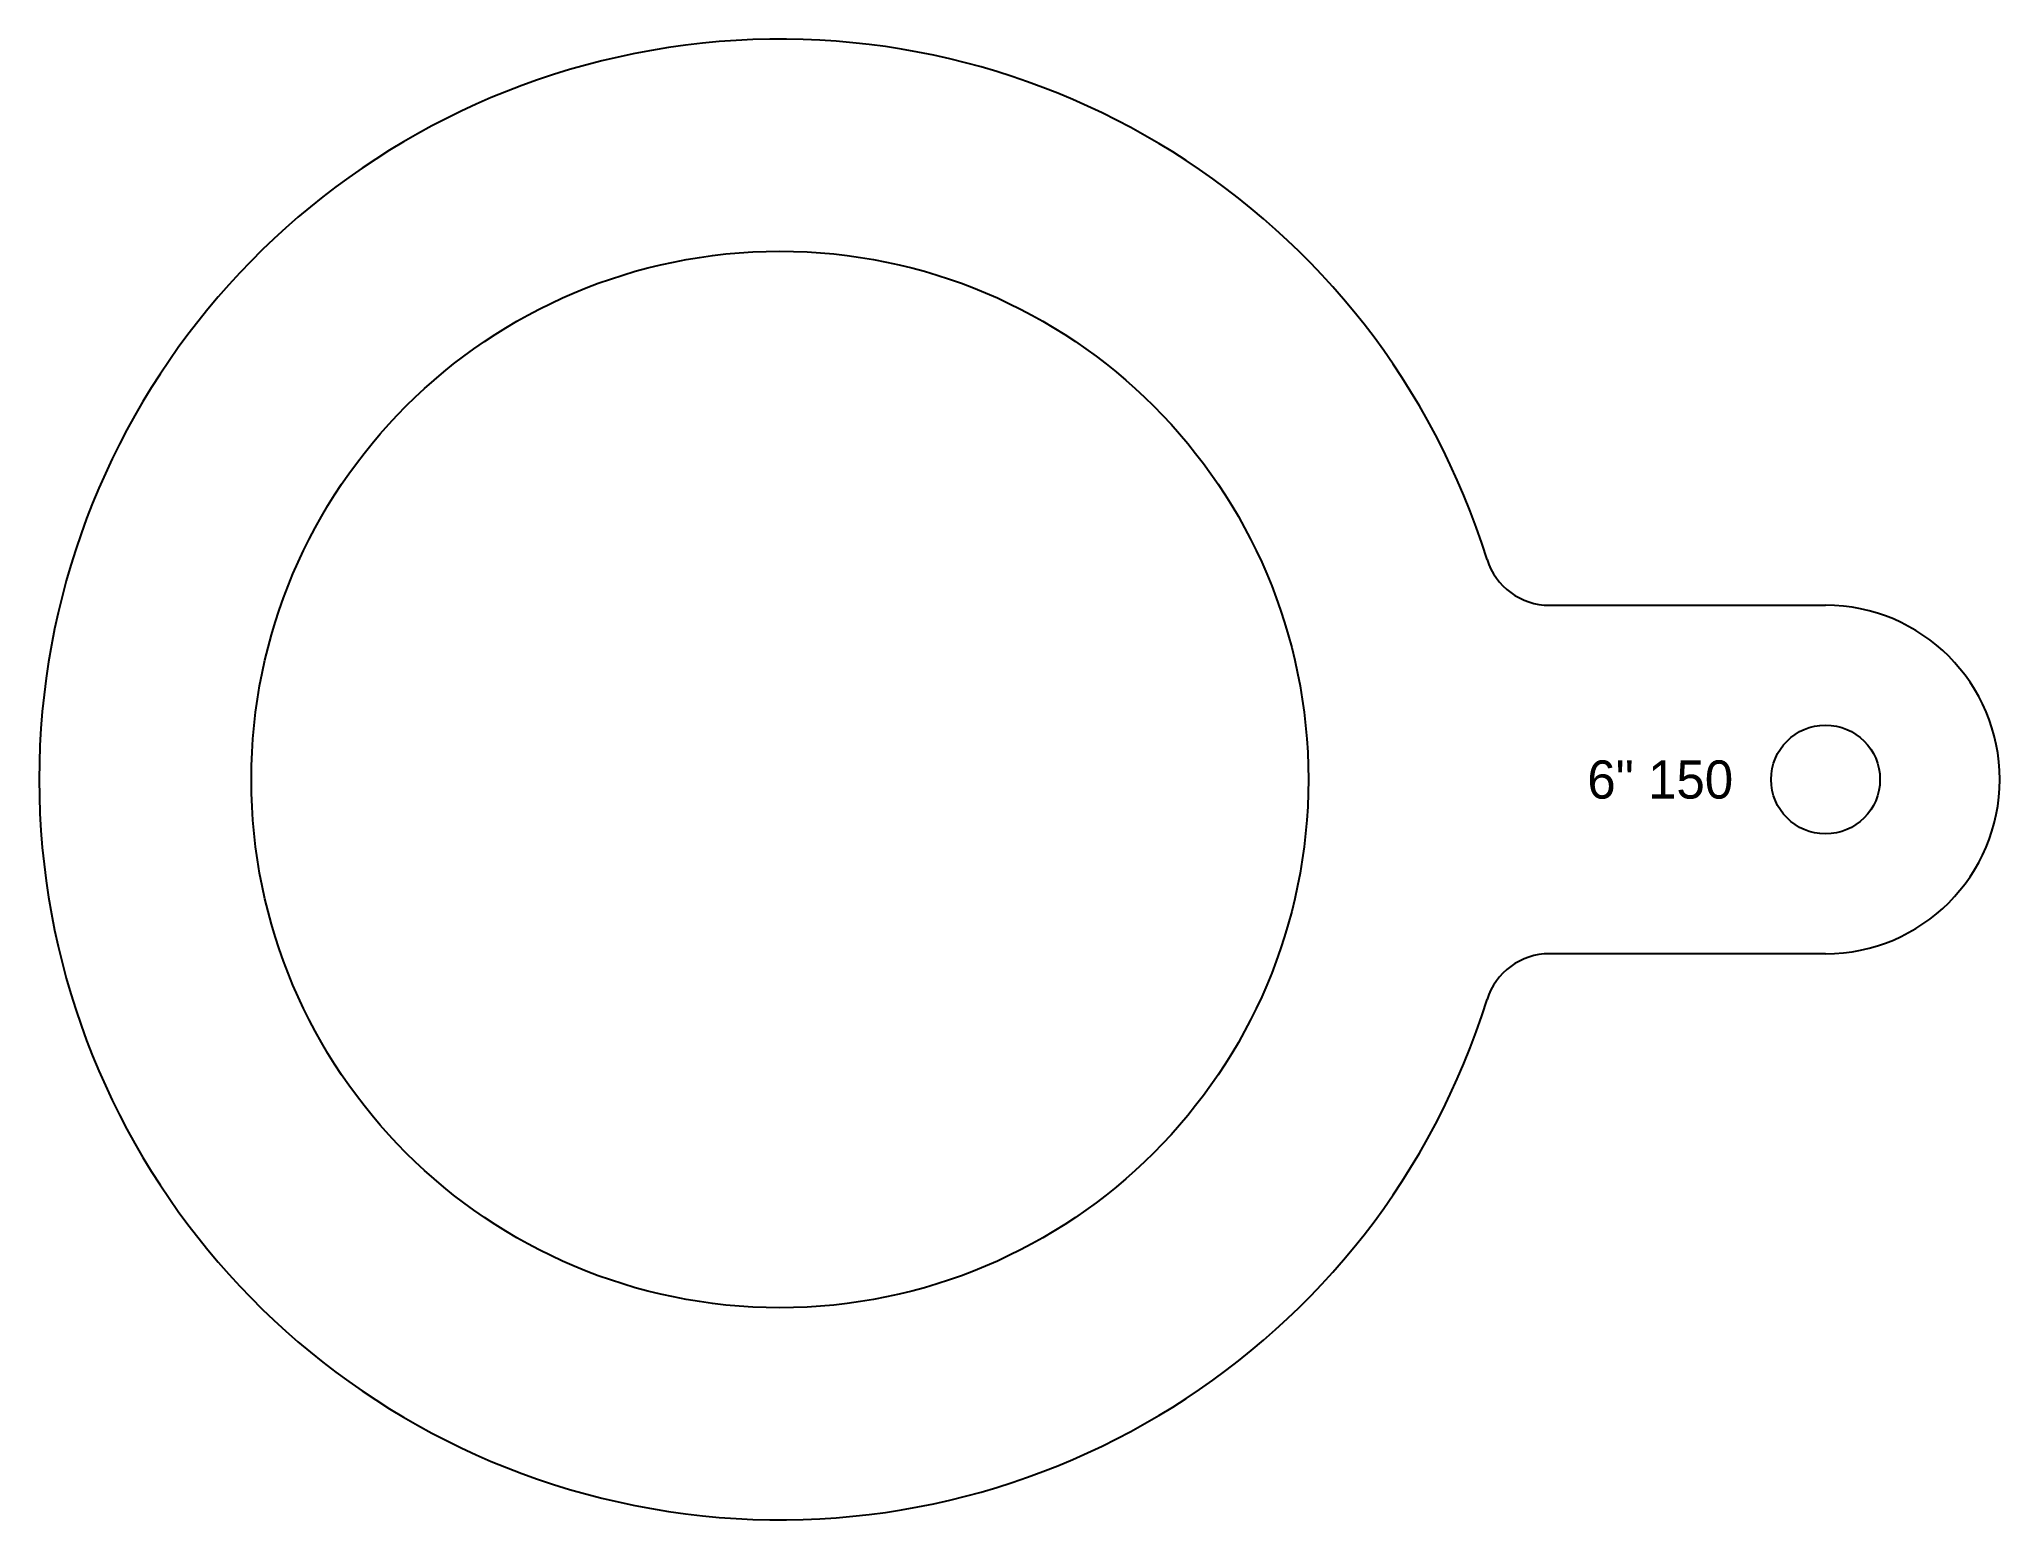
# Model space of a CAD drawing. Header units: inches. Extents: x -4.2 to 7, y -4.2 to 4.2.
import ezdxf
from ezdxf.enums import TextEntityAlignment as Align

# ---------------------------------------------------------------- set-up
doc = ezdxf.new("R2010")
doc.units = ezdxf.units.IN
doc.header["$MEASUREMENT"] = 0
doc.layers.add('CUT', color=7, linetype='CONTINUOUS')
doc.layers.add('ETCH', color=1, linetype='CONTINUOUS')

msp = doc.modelspace()

# ---------------------------------------------------------------- linework, layer by layer
at = {"layer": 'CUT'}
for p, q in [((4.41588, 1), (6, 1)), ((6, -1), (4.41588, -1))]:
    msp.add_line(p, q, dxfattribs=at)
for centre, radius in [((0, 0), 3.0325), ((6, 0), 0.3125)]:
    msp.add_circle(centre, radius, dxfattribs=at)
for centre, radius, start, end in [((0, 0), 4.25, 17.295345, 342.704655), ((4.41588, 1.375), 0.375, 197.295345, 270), ((6, 0), 1, 270, 90), ((4.41588, -1.375), 0.375, 90, 162.704655)]:
    msp.add_arc(centre, radius, start, end, dxfattribs=at)

# ---------------------------------------------------------------- texts
at = {"layer": 'ETCH'}
msp.add_text('6" 150', height=0.219087, dxfattribs=at).set_placement((5.05169, 0), align=Align.MIDDLE_CENTER)

doc.saveas('drawing.dxf')
